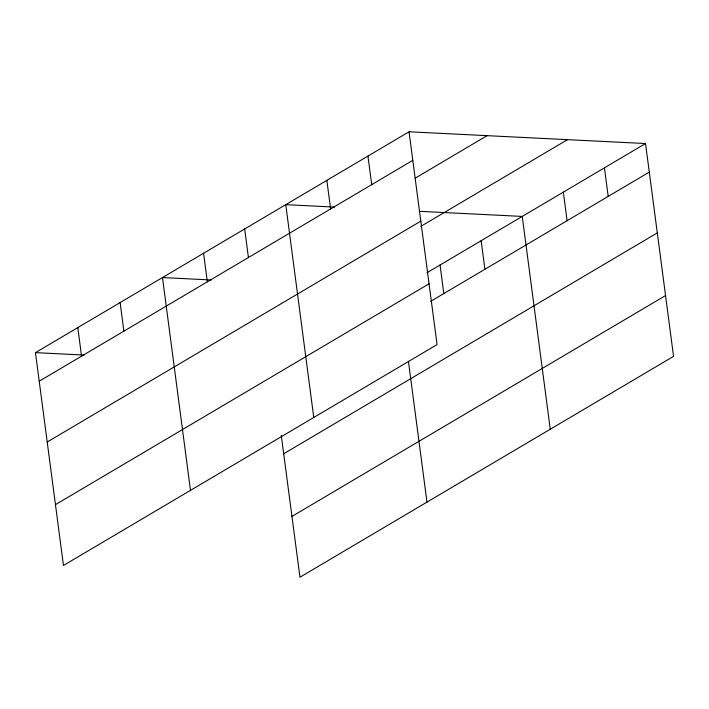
<?xml version="1.0" encoding="UTF-8"?>
<svg xmlns="http://www.w3.org/2000/svg" width="709" height="709" viewBox="0 0 709 709"><rect width="100%" height="100%" fill="white"/><g stroke="black" fill="none" stroke-linecap="round" stroke-linejoin="round"><path stroke-width="1.06" d="M409.04 131.785L437.063 344.601L63.464 565.463L35.45 352.639L409.04 131.785L645.536 143.537L673.55 356.361L299.96 577.215L281.269 435.308M39.208 381.212L412.806 160.349M415.173 178.181L487.083 135.658M47.219 442.008L420.809 221.155M420.854 226.348L567.492 139.664M426.978 272.743L645.536 143.537M55.462 504.657L429.06 283.795M430.744 301.307L649.293 172.11M283.706 453.769L657.296 232.906M291.948 516.418L665.547 295.556M334.533 207.09L285.762 204.662L313.777 417.486M419.214 211.3L522.249 216.422L550.264 429.237M211.247 279.975L162.476 277.547L190.491 490.371M35.45 352.639L84.229 355.067M604.44 167.838L608.198 196.402M563.345 192.13L567.103 220.694M481.154 240.714L484.912 269.287M440.059 265.015L443.816 293.579M408.437 361.306L426.978 502.123M367.944 156.077L371.711 184.641M326.849 180.37L330.616 208.933M244.667 228.963L248.425 257.527M203.572 253.255L207.329 281.819M120.131 302.583L123.889 331.147M77.795 327.611L81.553 356.175"/></g></svg>
